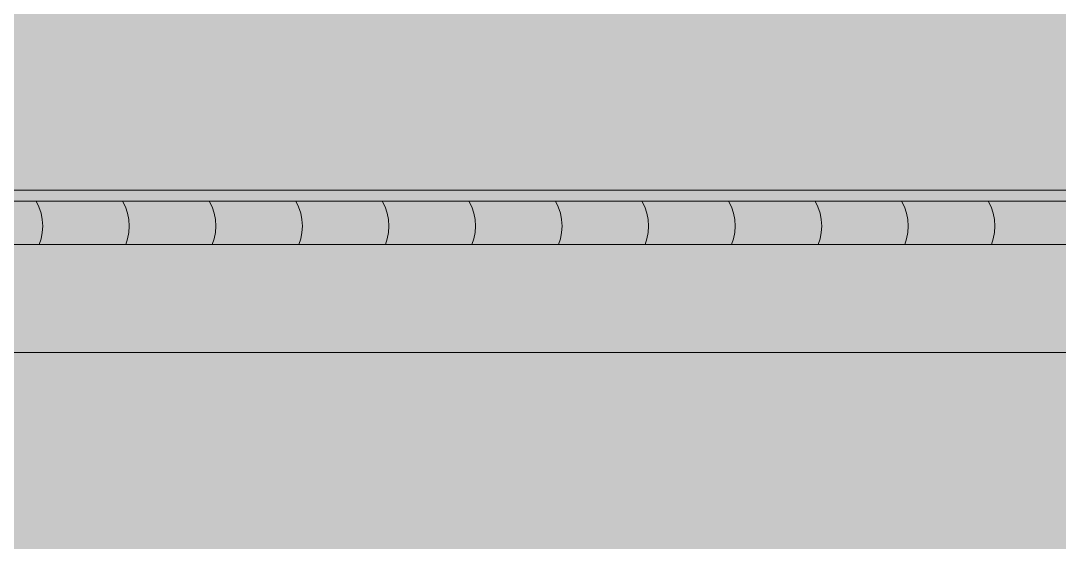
# Model space of a CAD drawing. Header units: millimetres. Extents: x 365175 to 2667127, y -330297 to -162108.
# Drawn here: x 1844659 to 1847058, y -320300 to -319094 of the extents above; entities that cross this region are included whole.
import ezdxf

# ---------------------------------------------------------------- set-up
doc = ezdxf.new("R2010")
doc.units = ezdxf.units.MM
doc.header["$MEASUREMENT"] = 0
doc.linetypes.add('Wipeout_Contour', pattern=[1000, 0, -1000])
doc.layers.add('Sols_ Dalles', color=7, linetype='Continuous')
doc.layers.add('TopoAlt', color=7, linetype='Continuous')
pattern_1 = [(0, (1445436.05, -319510.98), (0, 86.60254), [0, -50]), (0, (1445461.05, -319467.68), (0, 86.60254), [0, -50])]

# ---------------------------------------------------------------- blocks, each defined once
blk = doc.blocks.new('Élément de coupe_498_6', base_point=(1445436.1, -319511))
at = {"color": 254, "linetype": 'Wipeout_Contour', "lineweight": 0, "ltscale": 7587371.777575616}
blk.add_wipeout([(1805984, -319861), (1933356.4, -319861), (1933356.4, -319611), (1805984, -319611)], dxfattribs=at)
at = {"linetype": 'Continuous', "lineweight": 5, "true_color": 0x00e7c4}
h = blk.add_hatch(dxfattribs=at)
h.set_pattern_fill('Plâtre_0006', color=120, style=0, pattern_type=2)
h.set_pattern_definition(pattern_1)
h.paths.add_polyline_path([(1805984, -319861), (1933356.4, -319861), (1933356.4, -319611), (1805984, -319611)])
at = {"color": 7, "linetype": 'Continuous', "lineweight": 5}
for p, q in [((1933356.4, -319611), (1805984, -319611)), ((1933356.4, -319861), (1805984, -319861))]:
    blk.add_line(p, q, dxfattribs=at)
blk = doc.blocks.new('Élément de coupe_582_6', base_point=(1445436.1, -319511))
at = {"layer": 'TopoAlt', "linetype": 'Continuous', "lineweight": 0, "true_color": 0x000000}
blk.add_hatch(color=18, dxfattribs=at).paths.add_polyline_path([(1838007, -319511), (1839530.3, -319511), (1839530.3, -319486), (1854698.7, -319486), (1854698.7, -318911), (1838007, -318911)])
blk = doc.blocks.new('*X947', base_point=(1445436.1, -319511))
at = {"layer": 'Sols_ Dalles', "color": 7, "linetype": 'Continuous', "lineweight": 5}
for p, q in [((1844700.8, -319524.3), (1844694.3, -319511)), ((1844700.8, -319524.3), (1844694.3, -319511)), ((1844900.8, -319524.3), (1844894.3, -319511)), ((1844900.8, -319524.3), (1844894.3, -319511)), ((1845100.8, -319524.3), (1845094.3, -319511)), ((1845100.8, -319524.3), (1845094.3, -319511)), ((1845300.8, -319524.3), (1845294.2, -319511)), ((1845300.8, -319524.3), (1845294.2, -319511)), ((1845500.8, -319524.3), (1845494.2, -319511)), ((1845500.8, -319524.3), (1845494.2, -319511)), ((1845700.8, -319524.3), (1845694.2, -319511)), ((1845700.8, -319524.3), (1845694.2, -319511)), ((1845900.8, -319524.3), (1845894.2, -319511)), ((1845900.8, -319524.3), (1845894.2, -319511)), ((1846100.8, -319524.3), (1846094.2, -319511)), ((1846100.8, -319524.3), (1846094.2, -319511)), ((1846300.8, -319524.3), (1846294.2, -319511)), ((1846300.8, -319524.3), (1846294.2, -319511)), ((1846500.8, -319524.3), (1846494.2, -319511)), ((1846500.8, -319524.3), (1846494.2, -319511)), ((1846700.8, -319524.3), (1846694.2, -319511)), ((1846700.8, -319524.3), (1846694.2, -319511)), ((1846900.8, -319524.3), (1846894.2, -319511)), ((1846900.8, -319524.3), (1846894.2, -319511)), ((1844705.7, -319538.6), (1844700.8, -319524.3)), ((1844705.7, -319538.6), (1844700.8, -319524.3)), ((1844708.6, -319553.4), (1844705.7, -319538.6)), ((1844708.6, -319553.4), (1844705.7, -319538.6)), ((1844905.7, -319538.6), (1844900.8, -319524.3)), ((1844905.7, -319538.6), (1844900.8, -319524.3)), ((1844908.6, -319553.4), (1844905.7, -319538.6)), ((1844908.6, -319553.4), (1844905.7, -319538.6)), ((1845105.7, -319538.6), (1845100.8, -319524.3)), ((1845105.7, -319538.6), (1845100.8, -319524.3)), ((1845108.6, -319553.4), (1845105.7, -319538.6)), ((1845108.6, -319553.4), (1845105.7, -319538.6)), ((1845305.7, -319538.6), (1845300.8, -319524.3)), ((1845305.7, -319538.6), (1845300.8, -319524.3)), ((1845308.6, -319553.4), (1845305.7, -319538.6)), ((1845308.6, -319553.4), (1845305.7, -319538.6)), ((1845505.7, -319538.6), (1845500.8, -319524.3)), ((1845505.7, -319538.6), (1845500.8, -319524.3)), ((1845508.6, -319553.4), (1845505.7, -319538.6)), ((1845508.6, -319553.4), (1845505.7, -319538.6)), ((1845705.7, -319538.6), (1845700.8, -319524.3)), ((1845705.7, -319538.6), (1845700.8, -319524.3)), ((1845708.6, -319553.4), (1845705.7, -319538.6)), ((1845708.6, -319553.4), (1845705.7, -319538.6)), ((1845905.7, -319538.6), (1845900.8, -319524.3)), ((1845905.7, -319538.6), (1845900.8, -319524.3)), ((1845908.6, -319553.4), (1845905.7, -319538.6)), ((1845908.6, -319553.4), (1845905.7, -319538.6)), ((1846105.7, -319538.6), (1846100.8, -319524.3)), ((1846105.7, -319538.6), (1846100.8, -319524.3)), ((1846108.6, -319553.4), (1846105.7, -319538.6)), ((1846108.6, -319553.4), (1846105.7, -319538.6)), ((1846305.7, -319538.6), (1846300.8, -319524.3)), ((1846305.7, -319538.6), (1846300.8, -319524.3)), ((1846308.6, -319553.4), (1846305.7, -319538.6)), ((1846308.6, -319553.4), (1846305.7, -319538.6)), ((1846505.7, -319538.6), (1846500.8, -319524.3)), ((1846505.7, -319538.6), (1846500.8, -319524.3)), ((1846508.6, -319553.4), (1846505.7, -319538.6)), ((1846508.6, -319553.4), (1846505.7, -319538.6)), ((1846705.6, -319538.6), (1846700.8, -319524.3)), ((1846705.6, -319538.6), (1846700.8, -319524.3)), ((1846708.6, -319553.4), (1846705.6, -319538.6)), ((1846708.6, -319553.4), (1846705.6, -319538.6)), ((1846905.6, -319538.6), (1846900.8, -319524.3)), ((1846905.6, -319538.6), (1846900.8, -319524.3)), ((1846908.6, -319553.4), (1846905.6, -319538.6)), ((1846908.6, -319553.4), (1846905.6, -319538.6)), ((1844709.6, -319568.5), (1844708.6, -319553.4)), ((1844709.6, -319568.5), (1844708.6, -319553.4)), ((1844708.6, -319583.6), (1844709.6, -319568.5)), ((1844708.6, -319583.6), (1844709.6, -319568.5)), ((1844909.6, -319568.5), (1844908.6, -319553.4)), ((1844909.6, -319568.5), (1844908.6, -319553.4)), ((1844908.6, -319583.6), (1844909.6, -319568.5)), ((1844908.6, -319583.6), (1844909.6, -319568.5)), ((1845109.6, -319568.5), (1845108.6, -319553.4)), ((1845109.6, -319568.5), (1845108.6, -319553.4)), ((1845108.6, -319583.6), (1845109.6, -319568.5)), ((1845108.6, -319583.6), (1845109.6, -319568.5)), ((1845309.6, -319568.5), (1845308.6, -319553.4)), ((1845309.6, -319568.5), (1845308.6, -319553.4)), ((1845308.6, -319583.6), (1845309.6, -319568.5)), ((1845308.6, -319583.6), (1845309.6, -319568.5)), ((1845509.6, -319568.5), (1845508.6, -319553.4)), ((1845509.6, -319568.5), (1845508.6, -319553.4)), ((1845508.6, -319583.6), (1845509.6, -319568.5)), ((1845508.6, -319583.6), (1845509.6, -319568.5)), ((1845709.6, -319568.5), (1845708.6, -319553.4)), ((1845709.6, -319568.5), (1845708.6, -319553.4)), ((1845708.6, -319583.6), (1845709.6, -319568.5)), ((1845708.6, -319583.6), (1845709.6, -319568.5)), ((1845909.6, -319568.5), (1845908.6, -319553.4)), ((1845909.6, -319568.5), (1845908.6, -319553.4)), ((1845908.6, -319583.6), (1845909.6, -319568.5)), ((1845908.6, -319583.6), (1845909.6, -319568.5)), ((1846109.6, -319568.5), (1846108.6, -319553.4)), ((1846109.6, -319568.5), (1846108.6, -319553.4)), ((1846108.6, -319583.6), (1846109.6, -319568.5)), ((1846108.6, -319583.6), (1846109.6, -319568.5)), ((1846309.6, -319568.5), (1846308.6, -319553.4)), ((1846309.6, -319568.5), (1846308.6, -319553.4)), ((1846308.6, -319583.6), (1846309.6, -319568.5)), ((1846308.6, -319583.6), (1846309.6, -319568.5)), ((1846509.6, -319568.5), (1846508.6, -319553.4)), ((1846509.6, -319568.5), (1846508.6, -319553.4)), ((1846508.6, -319583.6), (1846509.6, -319568.5)), ((1846508.6, -319583.6), (1846509.6, -319568.5)), ((1846709.6, -319568.5), (1846708.6, -319553.4)), ((1846709.6, -319568.5), (1846708.6, -319553.4)), ((1846708.6, -319583.6), (1846709.6, -319568.5)), ((1846708.6, -319583.6), (1846709.6, -319568.5)), ((1846909.6, -319568.5), (1846908.6, -319553.4)), ((1846909.6, -319568.5), (1846908.6, -319553.4)), ((1846908.6, -319583.6), (1846909.6, -319568.5)), ((1846908.6, -319583.6), (1846909.6, -319568.5)), ((1844705.7, -319598.4), (1844708.6, -319583.6)), ((1844705.7, -319598.4), (1844708.6, -319583.6)), ((1844905.7, -319598.4), (1844908.6, -319583.6)), ((1844905.7, -319598.4), (1844908.6, -319583.6)), ((1845105.7, -319598.4), (1845108.6, -319583.6)), ((1845105.7, -319598.4), (1845108.6, -319583.6)), ((1845305.7, -319598.4), (1845308.6, -319583.6)), ((1845305.7, -319598.4), (1845308.6, -319583.6)), ((1845505.7, -319598.4), (1845508.6, -319583.6)), ((1845505.7, -319598.4), (1845508.6, -319583.6)), ((1845705.7, -319598.4), (1845708.6, -319583.6)), ((1845705.7, -319598.4), (1845708.6, -319583.6)), ((1845905.7, -319598.4), (1845908.6, -319583.6)), ((1845905.7, -319598.4), (1845908.6, -319583.6)), ((1846105.7, -319598.4), (1846108.6, -319583.6)), ((1846105.7, -319598.4), (1846108.6, -319583.6)), ((1846305.7, -319598.4), (1846308.6, -319583.6)), ((1846305.7, -319598.4), (1846308.6, -319583.6)), ((1846505.7, -319598.4), (1846508.6, -319583.6)), ((1846505.7, -319598.4), (1846508.6, -319583.6)), ((1846705.6, -319598.4), (1846708.6, -319583.6)), ((1846705.6, -319598.4), (1846708.6, -319583.6)), ((1846905.6, -319598.4), (1846908.6, -319583.6)), ((1846905.6, -319598.4), (1846908.6, -319583.6)), ((1844701.4, -319611), (1844705.7, -319598.4)), ((1844701.4, -319611), (1844705.7, -319598.4)), ((1844901.4, -319611), (1844905.7, -319598.4)), ((1844901.4, -319611), (1844905.7, -319598.4)), ((1845101.4, -319611), (1845105.7, -319598.4)), ((1845101.4, -319611), (1845105.7, -319598.4)), ((1845301.4, -319611), (1845305.7, -319598.4)), ((1845301.4, -319611), (1845305.7, -319598.4)), ((1845501.4, -319611), (1845505.7, -319598.4)), ((1845501.4, -319611), (1845505.7, -319598.4)), ((1845701.4, -319611), (1845705.7, -319598.4)), ((1845701.4, -319611), (1845705.7, -319598.4)), ((1845901.4, -319611), (1845905.7, -319598.4)), ((1845901.4, -319611), (1845905.7, -319598.4)), ((1846101.4, -319611), (1846105.7, -319598.4)), ((1846101.4, -319611), (1846105.7, -319598.4)), ((1846301.4, -319611), (1846305.7, -319598.4)), ((1846301.4, -319611), (1846305.7, -319598.4)), ((1846501.4, -319611), (1846505.7, -319598.4)), ((1846501.4, -319611), (1846505.7, -319598.4)), ((1846701.4, -319611), (1846705.6, -319598.4)), ((1846701.4, -319611), (1846705.6, -319598.4)), ((1846901.4, -319611), (1846905.6, -319598.4)), ((1846901.4, -319611), (1846905.6, -319598.4))]:
    blk.add_line(p, q, dxfattribs=at)
blk = doc.blocks.new('Élément de coupe_747_6', base_point=(1445436.1, -319511))
at = {"layer": 'Sols_ Dalles', "linetype": 'Continuous', "lineweight": 0, "true_color": 0x000000}
blk.add_hatch(color=18, dxfattribs=at).paths.add_polyline_path([(1839463.3, -319511), (1839463.3, -319611), (1859013.5, -319611), (1859013.5, -319511)])
at = {"layer": 'Sols_ Dalles', "color": 250, "linetype": 'Continuous', "lineweight": 5, "true_color": 0x1f1f1f}
blk.add_line((1839463.3, -319511), (1859013.5, -319511), dxfattribs=at)
at = {"layer": 'Sols_ Dalles', "lineweight": 0}
blk.add_blockref('*X947', (1445436.1, -319511), dxfattribs=at)
blk = doc.blocks.new('Élément de coupe_748_6', base_point=(1445436.1, -319511))
at = {"linetype": 'Continuous', "lineweight": 0, "true_color": 0x000000}
blk.add_hatch(color=18, dxfattribs=at).paths.add_polyline_path([(1839530.3, -319486), (1839530.3, -319511), (1859717.6, -319511), (1859717.6, -319486)])
at = {"color": 7, "linetype": 'Continuous', "lineweight": 5}
blk.add_line((1839530.3, -319486), (1859717.6, -319486), dxfattribs=at)

msp = doc.modelspace()

# ---------------------------------------------------------------- block references
at = {"lineweight": 0}
msp.add_blockref('Élément de coupe_748_6', (1445436.05, -319510.981), dxfattribs=at)
at = {"layer": 'TopoAlt', "lineweight": 0}
msp.add_blockref('Élément de coupe_582_6', (1445436.05, -319510.981), dxfattribs=at)

# ---------------------------------------------------------------- wipeouts: each hides what was drawn before it
at = {"color": 254, "linetype": 'Wipeout_Contour', "lineweight": 0, "ltscale": 7609605.31800538}
msp.add_wipeout([(1824949.475, -319860.981), (1925692.058, -319860.981), (1925692.058, -319610.981), (1824949.475, -319610.981)], dxfattribs=at)

# ---------------------------------------------------------------- next in the draw order: hatches: boundary and pattern name
at = {"linetype": 'Continuous', "lineweight": 5, "true_color": 0x00e7c4}
h = msp.add_hatch(dxfattribs=at)
h.set_pattern_fill('Plâtre_0006', color=120, style=0, pattern_type=2)
h.set_pattern_definition(pattern_1)
h.paths.add_polyline_path([(1824949.475, -319860.981), (1925692.058, -319860.981), (1925692.058, -319610.981), (1824949.475, -319610.981)])

# ---------------------------------------------------------------- next in the draw order: block references
at = {"lineweight": 0}
msp.add_blockref('Élément de coupe_498_6', (1445436.05, -319510.981), dxfattribs=at)

# ---------------------------------------------------------------- next in the draw order: hatches: boundary and pattern name
at = {"linetype": 'Continuous', "lineweight": 5}
for color, points in [(255, [(1804994.38, -319610.981), (1934827.773, -319610.981), (1934827.773, -322710.981), (1804994.38, -322710.981)]), (7, [(1804994.38, -319610.981), (1933356.391, -319610.981), (1933356.391, -319810.981), (1804994.38, -319810.981)])]:
    msp.add_hatch(color=color, dxfattribs=at).paths.add_polyline_path(points)

# ---------------------------------------------------------------- next in the draw order: linework, layer by layer
at = {"color": 7, "linetype": 'Continuous', "lineweight": 5}
for p, q in [((1925692.058, -319610.981), (1824949.475, -319610.981)), ((1925692.058, -319860.981), (1824949.475, -319860.981))]:
    msp.add_line(p, q, dxfattribs=at)

# ---------------------------------------------------------------- next in the draw order: block references
at = {"layer": 'Sols_ Dalles', "lineweight": 0}
msp.add_blockref('Élément de coupe_747_6', (1445436.05, -319510.981), dxfattribs=at)

doc.saveas('drawing.dxf')
